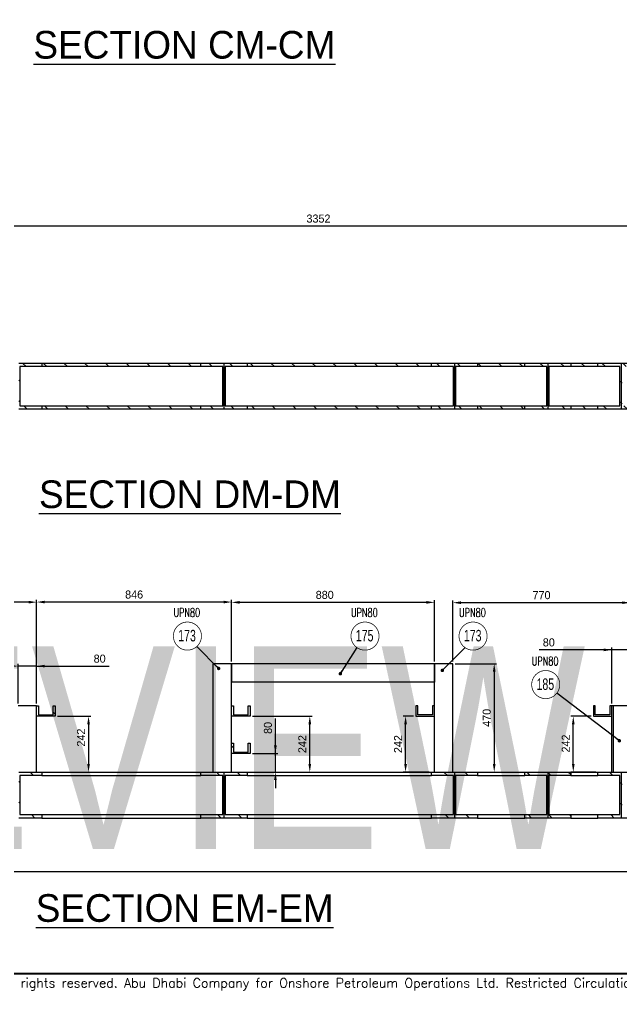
# Model space of a CAD drawing. Header units: millimetres. Extents: x 0 to 16187, y -20471 to 6290.
# Drawn here: x 1812.5 to 2073.8, y 2604.8 to 3026.1 of the extents above; entities that cross this region are included whole.
import ezdxf
from ezdxf.enums import TextEntityAlignment as Align

# ---------------------------------------------------------------- set-up
doc = ezdxf.new("R2018")
doc.units = ezdxf.units.MM
doc.header["$PDSIZE"] = -1
doc.layers.add('BORDER1', color=3, linetype='Continuous')
doc.layers.add('BORDER2', color=7, linetype='Continuous')
doc.styles.add('MtXpl_txt_shx', font='txt.shx', dxfattribs={"height": 0.2})
doc.styles.add('ROMANC', font='ROMANC', dxfattribs={"height": 5})
doc.styles.add('ROMAND-1', font='ic-romand.shx')
doc.styles.add('ROMANS', font='ROMANS.shx', dxfattribs={"width": 0.8})
doc.styles.add('ROMANT', font='ROMANT', dxfattribs={"height": 4})
doc.styles.add('SLDTEXTSTYLE2', font='TXT', dxfattribs={"width": 0.686449})
doc.dimstyles.new('AM_ISO', dxfattribs={"dimtxt": 3.5, "dimasz": 3.5, "dimexe": 1, "dimexo": 1, "dimgap": 1.5, "dimtad": 1, "dimdsep": 46, "dimtxsty": 'Standard', "dimcen": 0, "dimclrd": 1, "dimclre": 1, "dimclrt": 1, "dimadec": 0, "dimazin": 2, "dimtp": 0.1, "dimtm": 0.1, "dimtfac": 0.71, "dimtdec": 3, "dimtmove": 0, "dimatfit": 3, "dimfxl": 1, "dimlwd": -1, "dimlwe": -1, "dimarcsym": 1})
doc.dimstyles.new('AM_ISO$7', dxfattribs={"dimtxt": 3.5, "dimasz": 3.5, "dimexe": 1, "dimexo": 1, "dimgap": 1.5, "dimtad": 1, "dimtoh": 1, "dimdsep": 46, "dimtxsty": 'Standard', "dimcen": 0, "dimclrd": 1, "dimclre": 1, "dimclrt": 1, "dimadec": 0, "dimazin": 2, "dimtp": 0.1, "dimtm": 0.1, "dimtfac": 0.71, "dimtdec": 3, "dimtmove": 0, "dimatfit": 3, "dimfxl": 1, "dimlwd": -1, "dimlwe": -1, "dimarcsym": 1})
pattern_1 = [(135, (419.019, 715.6683), (-4.490128, -4.490128), [])]
pattern_2 = [(135, (419.019, 3612.7656), (-4.490128, -4.490128), [])]

# ---------------------------------------------------------------- blocks, each defined once
blk = doc.blocks.new('*D3799')
at = {"color": 1, "linetype": 'ByBlock'}
for p, q in [((2001.53, 2746.63), (2019.49, 2746.63)), ((2018.49, 2743.13), (2018.49, 2703.13)), ((2012.23, 2699.63), (2019.49, 2699.63))]:
    blk.add_line(p, q, dxfattribs=at)
at = {"color": 1}
for points in [[(2019.08, 2743.13), (2017.91, 2743.13), (2018.49, 2746.63)], [(2017.91, 2703.13), (2019.08, 2703.13), (2018.49, 2699.63)]]:
    blk.add_solid(points, dxfattribs=at)
at = {"layer": 'Defpoints', "color": 0}
for p in [(2000.53, 2746.63), (2011.23, 2699.63), (2018.49, 2699.63)]:
    blk.add_point(p, dxfattribs=at)
at = {"color": 1, "insert": (2013.49, 2723.13), "char_height": 3.5, "attachment_point": 2, "rotation": 90}
blk.add_mtext('470', dxfattribs=at)
blk = doc.blocks.new('*D3800')
at = {"color": 1, "linetype": 'ByBlock'}
for p, q in [((1904.53, 2747.63), (1904.53, 2774.23)), ((1989.03, 2773.23), (1908.03, 2773.23)), ((1992.53, 2747.63), (1992.53, 2774.23))]:
    blk.add_line(p, q, dxfattribs=at)
at = {"color": 1}
for points in [[(1908.03, 2773.82), (1908.03, 2772.65), (1904.53, 2773.23)], [(1989.03, 2772.65), (1989.03, 2773.82), (1992.53, 2773.23)]]:
    blk.add_solid(points, dxfattribs=at)
at = {"layer": 'Defpoints', "color": 0}
for p in [(1904.53, 2773.23), (1904.53, 2746.63), (1992.53, 2746.63)]:
    blk.add_point(p, dxfattribs=at)
at = {"color": 1, "insert": (1944.94, 2778.23), "char_height": 3.5, "attachment_point": 2}
blk.add_mtext('880', dxfattribs=at)
blk = doc.blocks.new('*D3801')
at = {"color": 1, "linetype": 'ByBlock'}
for p, q in [((1983.53, 2723.83), (1979.03, 2723.83)), ((1980.03, 2703.13), (1980.03, 2720.33)), ((1990.23, 2699.63), (1979.03, 2699.63))]:
    blk.add_line(p, q, dxfattribs=at)
at = {"color": 1}
for points in [[(1980.62, 2720.33), (1979.45, 2720.33), (1980.03, 2723.83)], [(1979.45, 2703.13), (1980.62, 2703.13), (1980.03, 2699.63)]]:
    blk.add_solid(points, dxfattribs=at)
at = {"layer": 'Defpoints', "color": 0}
for p in [(1980.03, 2723.83), (1984.53, 2723.83), (1991.23, 2699.63)]:
    blk.add_point(p, dxfattribs=at)
at = {"color": 1, "insert": (1975.03, 2711.73), "char_height": 3.5, "attachment_point": 2, "rotation": 90}
blk.add_mtext('242', dxfattribs=at)
blk = doc.blocks.new('*D3802')
at = {"color": 1, "linetype": 'ByBlock'}
for p, q in [((1923.54, 2707.63), (1923.54, 2722.88)), ((1923.54, 2711.13), (1923.54, 2714.63)), ((1913.53, 2707.63), (1924.54, 2707.63)), ((1923.54, 2699.63), (1923.54, 2707.63)), ((1912.23, 2699.63), (1924.54, 2699.63)), ((1923.54, 2696.13), (1923.54, 2692.63))]:
    blk.add_line(p, q, dxfattribs=at)
at = {"color": 1}
for points in [[(1922.95, 2711.13), (1924.12, 2711.13), (1923.54, 2707.63)], [(1924.12, 2696.13), (1922.95, 2696.13), (1923.54, 2699.63)]]:
    blk.add_solid(points, dxfattribs=at)
at = {"layer": 'Defpoints', "color": 0}
for p in [(1912.53, 2707.63), (1923.54, 2707.63), (1911.23, 2699.63)]:
    blk.add_point(p, dxfattribs=at)
at = {"color": 1, "insert": (1918.54, 2718.75), "char_height": 3.5, "attachment_point": 2, "rotation": 90}
blk.add_mtext('80', dxfattribs=at)
blk = doc.blocks.new('*D3803')
at = {"color": 1, "linetype": 'ByBlock'}
for p, q in [((1913.53, 2723.83), (1939.47, 2723.83)), ((1938.47, 2703.13), (1938.47, 2720.33)), ((1912.23, 2699.63), (1939.47, 2699.63))]:
    blk.add_line(p, q, dxfattribs=at)
at = {"color": 1}
for points in [[(1939.05, 2720.33), (1937.88, 2720.33), (1938.47, 2723.83)], [(1937.88, 2703.13), (1939.05, 2703.13), (1938.47, 2699.63)]]:
    blk.add_solid(points, dxfattribs=at)
at = {"layer": 'Defpoints', "color": 0}
for p in [(1912.53, 2723.83), (1938.47, 2723.83), (1911.23, 2699.63)]:
    blk.add_point(p, dxfattribs=at)
at = {"color": 1, "insert": (1933.47, 2711.73), "char_height": 3.5, "attachment_point": 2, "rotation": 90}
blk.add_mtext('242', dxfattribs=at)
blk = doc.blocks.new('*D3804')
at = {"color": 1, "linetype": 'ByBlock'}
for p, q in [((1828.93, 2723.83), (1843.45, 2723.83)), ((1842.45, 2720.33), (1842.45, 2703.13)), ((1823.23, 2699.63), (1843.45, 2699.63))]:
    blk.add_line(p, q, dxfattribs=at)
at = {"color": 1}
for points in [[(1843.04, 2720.33), (1841.87, 2720.33), (1842.45, 2723.83)], [(1841.87, 2703.13), (1843.04, 2703.13), (1842.45, 2699.63)]]:
    blk.add_solid(points, dxfattribs=at)
at = {"layer": 'Defpoints', "color": 0}
for p in [(1827.93, 2723.83), (1822.23, 2699.63), (1842.45, 2699.63)]:
    blk.add_point(p, dxfattribs=at)
at = {"color": 1, "insert": (1837.45, 2714.57), "char_height": 3.5, "attachment_point": 2, "rotation": 90}
blk.add_mtext('242', dxfattribs=at)
blk = doc.blocks.new('*D3806')
at = {"color": 1, "linetype": 'ByBlock'}
for p, q in [((1808.43, 2745.57), (1804.93, 2745.57)), ((1811.93, 2729.33), (1811.93, 2746.57)), ((1819.93, 2745.57), (1811.93, 2745.57)), ((1819.93, 2729.33), (1819.93, 2746.57)), ((1819.93, 2745.57), (1851.4, 2745.57)), ((1823.43, 2745.57), (1826.93, 2745.57))]:
    blk.add_line(p, q, dxfattribs=at)
at = {"color": 1}
for points in [[(1808.43, 2744.99), (1808.43, 2746.16), (1811.93, 2745.57)], [(1823.43, 2746.16), (1823.43, 2744.99), (1819.93, 2745.57)]]:
    blk.add_solid(points, dxfattribs=at)
at = {"layer": 'Defpoints', "color": 0}
for p in [(1811.93, 2745.57), (1811.93, 2728.33), (1819.93, 2728.33)]:
    blk.add_point(p, dxfattribs=at)
at = {"color": 1, "insert": (1847.27, 2750.57), "char_height": 3.5, "attachment_point": 2}
blk.add_mtext('80', dxfattribs=at)
blk = doc.blocks.new('_D_45')
at = {"color": 1, "linetype": 'ByBlock'}
for p, q in [((2060.53, 2723.83), (2051.81, 2723.83)), ((2052.81, 2703.13), (2052.81, 2720.33)), ((2062.53, 2699.63), (2051.81, 2699.63))]:
    blk.add_line(p, q, dxfattribs=at)
at = {"color": 1}
for points in [[(2053.39, 2720.33), (2052.23, 2720.33), (2052.81, 2723.83)], [(2052.23, 2703.13), (2053.39, 2703.13), (2052.81, 2699.63)]]:
    blk.add_solid(points, dxfattribs=at)
at = {"layer": 'Defpoints', "color": 0}
for p in [(2052.81, 2723.83), (2061.53, 2723.83), (2063.53, 2699.63)]:
    blk.add_point(p, dxfattribs=at)
at = {"color": 1, "insert": (2047.81, 2711.99), "char_height": 3.5, "attachment_point": 2, "rotation": 90}
blk.add_mtext('242', dxfattribs=at)
blk = doc.blocks.new('_D_47')
at = {"color": 1, "linetype": 'ByBlock'}
for p, q in [((2069.53, 2752.61), (2038.05, 2752.61)), ((2066.03, 2752.61), (2062.53, 2752.61)), ((2069.53, 2729.33), (2069.53, 2753.61)), ((2077.53, 2752.61), (2069.53, 2752.61)), ((2077.53, 2729.33), (2077.53, 2753.61)), ((2081.03, 2752.61), (2084.53, 2752.61))]:
    blk.add_line(p, q, dxfattribs=at)
at = {"color": 1}
for points in [[(2066.03, 2752.03), (2066.03, 2753.2), (2069.53, 2752.61)], [(2081.03, 2753.2), (2081.03, 2752.03), (2077.53, 2752.61)]]:
    blk.add_solid(points, dxfattribs=at)
at = {"layer": 'Defpoints', "color": 0}
for p in [(2069.53, 2752.61), (2069.53, 2728.33), (2077.53, 2728.33)]:
    blk.add_point(p, dxfattribs=at)
at = {"color": 1, "insert": (2042.18, 2757.61), "char_height": 3.5, "attachment_point": 2}
blk.add_mtext('80', dxfattribs=at)
blk = doc.blocks.new('*U609')
at = {"layer": 'BORDER1', "color": 154, "true_color": 0x1859a9, "const_width": 1}
blk.add_lwpolyline([(1.81, 811), (1144, 811), (1144, 0), (0, 0), (0, 811)], close=True, dxfattribs=at)
at = {"layer": 'BORDER2', "color": 154, "true_color": 0x1859a9, "style": 'ROMANS'}
blk.add_text('2017 ADNOC Onshore . All rights reserved. Abu Dhabi Company for Onshore Petroleum Operations Ltd. Restricted Circulation', height=4, dxfattribs=at).set_placement((489.5, -2), align=Align.TOP_CENTER)
at = {"layer": 'BORDER2', "flags": 8}
for tag, height, style, p in [('REV-A', 3.24, 'ROMANS', (986.93, 140.25)), ('RE-A', 8.06, 'ROMANT', (1084.63, 7.17))]:
    blk.add_attdef(tag, text='', height=height, dxfattribs=dict(at, style=style)).set_placement(p, align=Align.CENTER)
at = {"layer": 'BORDER2', "style": 'ROMANS', "width": 3.830216}
blk.add_attdef('DATE-A', text='', height=3.24, dxfattribs=at).set_placement((995.51, 140.25), (1008.51, 140.25), align=Align.FIT)
at = {"layer": 'BORDER2'}
for tag, height, style, p in [('DRN-A', 3.24, 'ROMANS', (1018.38, 140.25)), ('CHD-A', 3.24, 'ROMANS', (1032.35, 140.25)), ('APD-A', 3.24, 'ROMANS', (1046.64, 140.25)), ('CONS_CONT_VEND', 4.2, 'ROMANC', (1061.39, 72.83))]:
    blk.add_attdef(tag, text='', height=height, dxfattribs=dict(at, style=style)).set_placement(p, align=Align.CENTER)
at = {"layer": 'BORDER2', "style": 'ROMANS', "width": 0.8}
for tag, p, height in [('1:X', (997.23, 122.55), 3.5), ('LOC', (1042.74, 122.55), 3.5), ('PROJ_NO', (1118.64, 122.55), 3.5), ('CONS_DRG_NO', (1011, 63), 3)]:
    blk.add_attdef(tag, p, '', height=height, dxfattribs=at)
at = {"layer": 'BORDER2', "lineweight": 30, "width": 0.8, "flags": 104}
blk.add_attdef('COMMENTS-A', text='', height=2.2, dxfattribs=at).set_placement((1055.21, 142.07), align=Align.MIDDLE_LEFT)
at = {"layer": 'BORDER2', "style": 'ROMANS', "width": 0.8}
for tag, p in [('PROJECT_TITLE_1', (1061.07, 55.35)), ('PROJECT_TITLE_2', (1061.07, 49.3))]:
    blk.add_attdef(tag, text='', height=3.5, dxfattribs=at).set_placement(p, align=Align.MIDDLE)
at = {"layer": 'BORDER2', "style": 'ROMANT', "width": 0.8}
for tag, p in [('DRG_TITLE_1', (1061.07, 36.31)), ('DRG_TITLE_2', (1061.07, 28.31)), ('DRG_TITLE_3', (1061.07, 20.31))]:
    blk.add_attdef(tag, text='', height=5, dxfattribs=at).set_placement(p, align=Align.CENTER)
at = {"layer": 'BORDER2', "style": 'ROMANT'}
for tag, p in [('AR', (995, 7.17)), ('PA', (1011.74, 7.17)), ('DC', (1028.45, 7.17)), ('TS', (1120.84, 7.17))]:
    blk.add_attdef(tag, p, '', height=8.06, dxfattribs=at)
for tag, p in [('SRNO', (1074.7, 7.17)), ('SH', (1115.8, 7.18))]:
    blk.add_attdef(tag, text='', height=8.06, dxfattribs=at).set_placement(p, align=Align.RIGHT)
at = {"layer": 'BORDER2', "style": 'ROMANS', "flags": 2}
blk.add_attdef('TB_VERSION', text='', height=2, dxfattribs=at).set_placement((1, -1), align=Align.TOP_LEFT)
blk = doc.blocks.new('*D4467')
at = {"color": 1, "linetype": 'ByBlock'}
for p, q in [((2000.53, 2747.63), (2000.53, 2774.08)), ((2074.03, 2773.08), (2004.03, 2773.08)), ((2077.53, 2729.33), (2077.53, 2774.08))]:
    blk.add_line(p, q, dxfattribs=at)
at = {"color": 1}
for points in [[(2004.03, 2773.66), (2004.03, 2772.5), (2000.53, 2773.08)], [(2074.03, 2772.5), (2074.03, 2773.66), (2077.53, 2773.08)]]:
    blk.add_solid(points, dxfattribs=at)
at = {"layer": 'Defpoints', "color": 0}
for p in [(2000.53, 2773.08), (2000.53, 2746.63), (2077.53, 2728.33)]:
    blk.add_point(p, dxfattribs=at)
at = {"color": 1, "insert": (2039.03, 2776.33), "char_height": 3.5, "attachment_point": 5}
blk.add_mtext('770', dxfattribs=at)
blk = doc.blocks.new('*D4468')
at = {"color": 1, "linetype": 'ByBlock'}
for p, q in [((1819.93, 2729.33), (1819.93, 2774.36)), ((1901.03, 2773.36), (1823.43, 2773.36)), ((1904.53, 2747.63), (1904.53, 2774.36))]:
    blk.add_line(p, q, dxfattribs=at)
at = {"color": 1}
for points in [[(1823.43, 2773.95), (1823.43, 2772.78), (1819.93, 2773.36)], [(1901.03, 2772.78), (1901.03, 2773.95), (1904.53, 2773.36)]]:
    blk.add_solid(points, dxfattribs=at)
at = {"layer": 'Defpoints', "color": 0}
for p in [(1819.93, 2773.36), (1904.53, 2746.63), (1819.93, 2728.33)]:
    blk.add_point(p, dxfattribs=at)
at = {"color": 1, "insert": (1862.23, 2776.61), "char_height": 3.5, "attachment_point": 5}
blk.add_mtext('846', dxfattribs=at)
blk = doc.blocks.new('*D4469')
at = {"color": 1, "linetype": 'ByBlock'}
for p, q in [((1781.93, 2729.33), (1781.93, 2774.31)), ((1816.43, 2773.31), (1785.43, 2773.31)), ((1819.93, 2729.33), (1819.93, 2774.31))]:
    blk.add_line(p, q, dxfattribs=at)
at = {"color": 1}
for points in [[(1785.43, 2773.9), (1785.43, 2772.73), (1781.93, 2773.31)], [(1816.43, 2772.73), (1816.43, 2773.9), (1819.93, 2773.31)]]:
    blk.add_solid(points, dxfattribs=at)
at = {"layer": 'Defpoints', "color": 0}
for p in [(1781.93, 2773.31), (1781.93, 2728.33), (1819.93, 2728.33)]:
    blk.add_point(p, dxfattribs=at)
at = {"color": 1, "insert": (1800.93, 2776.56), "char_height": 3.5, "attachment_point": 5}
blk.add_mtext('380', dxfattribs=at)
blk = doc.blocks.new('*D4472')
at = {"color": 1, "linetype": 'ByBlock'}
for p, q in [((1774.63, 2889.56), (1774.63, 2937.46)), ((2109.83, 2878.06), (2109.83, 2937.46)), ((2106.33, 2936.46), (1778.13, 2936.46))]:
    blk.add_line(p, q, dxfattribs=at)
at = {"color": 1}
for points in [[(1778.13, 2937.05), (1778.13, 2935.88), (1774.63, 2936.46)], [(2106.33, 2935.88), (2106.33, 2937.05), (2109.83, 2936.46)]]:
    blk.add_solid(points, dxfattribs=at)
at = {"layer": 'Defpoints', "color": 0}
for p in [(1774.63, 2936.46), (1774.63, 2888.56), (2109.83, 2877.06)]:
    blk.add_point(p, dxfattribs=at)
at = {"color": 1, "insert": (1942.23, 2939.71), "char_height": 3.5, "attachment_point": 5}
blk.add_mtext('3352', dxfattribs=at)
blk = doc.blocks.new('*D4505')
at = {"color": 1, "linetype": 'ByBlock'}
for p, q in [((1478.43, 2678.63), (1478.43, 2655.46)), ((2109.83, 2678.63), (2109.83, 2655.46)), ((1481.93, 2656.46), (2106.33, 2656.46))]:
    blk.add_line(p, q, dxfattribs=at)
at = {"color": 1}
for points in [[(1481.93, 2657.05), (1481.93, 2655.88), (1478.43, 2656.46)], [(2106.33, 2655.88), (2106.33, 2657.05), (2109.83, 2656.46)]]:
    blk.add_solid(points, dxfattribs=at)
at = {"layer": 'Defpoints', "color": 0}
for p in [(1478.43, 2679.63), (2109.83, 2679.63), (2109.83, 2656.46)]:
    blk.add_point(p, dxfattribs=at)
at = {"color": 1, "insert": (1794.13, 2659.71), "char_height": 3.5, "attachment_point": 5}
blk.add_mtext('6314', dxfattribs=at)

msp = doc.modelspace()

# ---------------------------------------------------------------- hatches: boundary and pattern name
at = {"linetype": 'Continuous', "lineweight": 18}
h = msp.add_hatch(dxfattribs=at)
h.set_pattern_fill('ANSI31', scale=2, angle=90, style=0)
h.set_pattern_definition(pattern_1)
h.paths.add_polyline_path([(1812.22547, 2877.05729), (1812.22547, 2857.05729), (1822.22547, 2857.05729), (1822.22547, 2858.55729), (1812.67547, 2858.55729), (1812.67547, 2875.55729), (1822.22547, 2875.55729), (1822.22547, 2877.05729)], flags=0)
h = msp.add_hatch(dxfattribs=at)
h.set_pattern_fill('ANSI31', scale=2, angle=90, style=0)
h.set_pattern_definition(pattern_1)
h.paths.add_polyline_path([(1891.22547, 2877.05729), (1822.22547, 2877.05729), (1822.22547, 2875.55729), (1891.22547, 2875.55729)], flags=0)
h = msp.add_hatch(dxfattribs=at)
h.set_pattern_fill('ANSI31', scale=2, angle=90, style=0)
h.set_pattern_definition(pattern_1)
h.paths.add_polyline_path([(1901.22547, 2877.05729), (1891.22547, 2877.05729), (1891.22547, 2875.55729), (1900.77547, 2875.55729), (1900.77547, 2858.55729), (1891.22547, 2858.55729), (1891.22547, 2857.05729), (1901.22547, 2857.05729)], flags=0)
h = msp.add_hatch(dxfattribs=at)
h.set_pattern_fill('ANSI31', scale=2, angle=90, style=0)
h.set_pattern_definition(pattern_1)
h.paths.add_polyline_path([(1901.22547, 2877.05729), (1901.22547, 2857.05729), (1911.22547, 2857.05729), (1911.22547, 2858.55729), (1901.67547, 2858.55729), (1901.67547, 2875.55729), (1911.22547, 2875.55729), (1911.22547, 2877.05729)], flags=0)
h = msp.add_hatch(dxfattribs=at)
h.set_pattern_fill('ANSI31', scale=2, angle=90, style=0)
h.set_pattern_definition(pattern_1)
h.paths.add_polyline_path([(1911.22547, 2875.55729), (1991.22547, 2875.55729), (1991.22547, 2877.05729), (1911.22547, 2877.05729)], flags=0)
h = msp.add_hatch(dxfattribs=at)
h.set_pattern_fill('ANSI31', scale=2, angle=90, style=0)
h.set_pattern_definition(pattern_1)
h.paths.add_polyline_path([(2001.22547, 2877.05729), (1991.22547, 2877.05729), (1991.22547, 2875.55729), (2000.77547, 2875.55729), (2000.77547, 2858.55729), (1991.22547, 2858.55729), (1991.22547, 2857.05729), (2001.22547, 2857.05729)], flags=0)
h = msp.add_hatch(dxfattribs=at)
h.set_pattern_fill('ANSI31', scale=2, angle=90, style=0)
h.set_pattern_definition(pattern_1)
h.paths.add_polyline_path([(2001.22547, 2877.05729), (2001.22547, 2857.05729), (2011.22547, 2857.05729), (2011.22547, 2858.55729), (2001.67547, 2858.55729), (2001.67547, 2875.55729), (2011.22547, 2875.55729), (2011.22547, 2877.05729)], flags=0)
h = msp.add_hatch(dxfattribs=at)
h.set_pattern_fill('ANSI31', scale=2, angle=90, style=0)
h.set_pattern_definition(pattern_1)
h.paths.add_polyline_path([(2011.22547, 2875.55729), (2031.72547, 2875.55729), (2031.72547, 2877.05729), (2011.22547, 2877.05729)], flags=0)
h = msp.add_hatch(dxfattribs=at)
h.set_pattern_fill('ANSI31', scale=2, angle=90, style=0)
h.set_pattern_definition(pattern_1)
h.paths.add_polyline_path([(2041.72547, 2877.05729), (2031.72547, 2877.05729), (2031.72547, 2875.55729), (2041.27547, 2875.55729), (2041.27547, 2858.55729), (2031.72547, 2858.55729), (2031.72547, 2857.05729), (2041.72547, 2857.05729)], flags=0)
h = msp.add_hatch(dxfattribs=at)
h.set_pattern_fill('ANSI31', scale=2, angle=90, style=0)
h.set_pattern_definition(pattern_1)
h.paths.add_polyline_path([(2041.72547, 2877.05729), (2041.72547, 2857.05729), (2051.72547, 2857.05729), (2051.72547, 2858.55729), (2042.17547, 2858.55729), (2042.17547, 2875.55729), (2051.72547, 2875.55729), (2051.72547, 2877.05729)], flags=0)
h = msp.add_hatch(dxfattribs=at)
h.set_pattern_fill('ANSI31', scale=2, angle=90, style=0)
h.set_pattern_definition(pattern_1)
h.paths.add_polyline_path([(2051.72547, 2875.55729), (2063.52547, 2875.55729), (2063.52547, 2877.05729), (2051.72547, 2877.05729)], flags=0)
h = msp.add_hatch(dxfattribs=at)
h.set_pattern_fill('ANSI31', scale=2, angle=90, style=0)
h.set_pattern_definition(pattern_1)
h.paths.add_polyline_path([(2073.52547, 2877.05729), (2063.52547, 2877.05729), (2063.52547, 2875.55729), (2073.07547, 2875.55729), (2073.07547, 2858.55729), (2063.52547, 2858.55729), (2063.52547, 2857.05729), (2073.52547, 2857.05729)], flags=0)
h = msp.add_hatch(dxfattribs=at)
h.set_pattern_fill('ANSI31', scale=2, angle=90, style=0)
h.set_pattern_definition(pattern_1)
h.paths.add_polyline_path([(2073.52547, 2877.05729), (2073.52547, 2857.05729), (2083.52547, 2857.05729), (2083.52547, 2858.55729), (2073.97547, 2858.55729), (2073.97547, 2875.55729), (2083.52547, 2875.55729), (2083.52547, 2877.05729)], flags=0)
h = msp.add_hatch(dxfattribs=at)
h.set_pattern_fill('ANSI31', scale=2, angle=90, style=0)
h.set_pattern_definition(pattern_1)
h.paths.add_polyline_path([(1891.22547, 2858.55729), (1822.22547, 2858.55729), (1822.22547, 2857.05729), (1891.22547, 2857.05729)], flags=0)
h = msp.add_hatch(dxfattribs=at)
h.set_pattern_fill('ANSI31', scale=2, angle=90, style=0)
h.set_pattern_definition(pattern_1)
h.paths.add_polyline_path([(1911.22547, 2857.05729), (1991.22547, 2857.05729), (1991.22547, 2858.55729), (1911.22547, 2858.55729)], flags=0)
h = msp.add_hatch(dxfattribs=at)
h.set_pattern_fill('ANSI31', scale=2, angle=90, style=0)
h.set_pattern_definition(pattern_1)
h.paths.add_polyline_path([(2011.22547, 2857.05729), (2031.72547, 2857.05729), (2031.72547, 2858.55729), (2011.22547, 2858.55729)], flags=0)
h = msp.add_hatch(dxfattribs=at)
h.set_pattern_fill('ANSI31', scale=2, angle=90, style=0)
h.set_pattern_definition(pattern_1)
h.paths.add_polyline_path([(2051.72547, 2857.05729), (2063.52547, 2857.05729), (2063.52547, 2858.55729), (2051.72547, 2858.55729)], flags=0)
h = msp.add_hatch(dxfattribs=at)
h.set_pattern_fill('ANSI31', scale=2, angle=90, style=0)
h.set_pattern_definition(pattern_2)
h.paths.add_polyline_path([(1819.92547, 2723.82906), (1827.92547, 2723.82906), (1827.92547, 2728.32906), (1827.12547, 2728.32906), (1827.12547, 2724.42906), (1820.72547, 2724.42906), (1820.72547, 2728.32906), (1819.92547, 2728.32906)], flags=0)
h = msp.add_hatch(dxfattribs=at)
h.set_pattern_fill('ANSI31', scale=2, angle=90, style=0)
h.set_pattern_definition(pattern_2)
h.paths.add_polyline_path([(1904.52547, 2723.82906), (1912.52547, 2723.82906), (1912.52547, 2728.32906), (1911.72547, 2728.32906), (1911.72547, 2724.42906), (1905.32547, 2724.42906), (1905.32547, 2728.32906), (1904.52547, 2728.32906)], flags=0)
h = msp.add_hatch(dxfattribs=at)
h.set_pattern_fill('ANSI31', scale=2, angle=90, style=0)
h.set_pattern_definition(pattern_2)
h.paths.add_polyline_path([(1904.52547, 2707.62906), (1912.52547, 2707.62906), (1912.52547, 2712.12906), (1911.72547, 2712.12906), (1911.72547, 2708.22906), (1905.32547, 2708.22906), (1905.32547, 2712.12906), (1904.52547, 2712.12906)], flags=0)
h = msp.add_hatch(dxfattribs=at)
h.set_pattern_fill('ANSI31', scale=2, angle=90, style=0)
h.set_pattern_definition(pattern_2)
h.paths.add_polyline_path([(1812.22547, 2699.62906), (1812.22547, 2679.62906), (1822.22547, 2679.62906), (1822.22547, 2681.12906), (1812.67547, 2681.12906), (1812.67547, 2698.12906), (1822.22547, 2698.12906), (1822.22547, 2699.62906)], flags=0)
h = msp.add_hatch(dxfattribs=at)
h.set_pattern_fill('ANSI31', scale=2, angle=90, style=0)
h.set_pattern_definition(pattern_2)
h.paths.add_polyline_path([(1901.22547, 2699.62906), (1891.22547, 2699.62906), (1891.22547, 2698.12906), (1900.77547, 2698.12906), (1900.77547, 2681.12906), (1891.22547, 2681.12906), (1891.22547, 2679.62906), (1901.22547, 2679.62906)], flags=0)
h = msp.add_hatch(dxfattribs=at)
h.set_pattern_fill('ANSI31', scale=2, angle=90, style=0)
h.set_pattern_definition(pattern_2)
h.paths.add_polyline_path([(1901.22547, 2699.62906), (1901.22547, 2679.62906), (1911.22547, 2679.62906), (1911.22547, 2681.12906), (1901.67547, 2681.12906), (1901.67547, 2698.12906), (1911.22547, 2698.12906), (1911.22547, 2699.62906)], flags=0)
h = msp.add_hatch(dxfattribs=at)
h.set_pattern_fill('ANSI31', scale=2, angle=90, style=0)
h.set_pattern_definition(pattern_2)
h.paths.add_polyline_path([(2001.22547, 2699.62906), (1991.22547, 2699.62906), (1991.22547, 2698.12906), (2000.77547, 2698.12906), (2000.77547, 2681.12906), (1991.22547, 2681.12906), (1991.22547, 2679.62906), (2001.22547, 2679.62906)], flags=0)
h = msp.add_hatch(dxfattribs=at)
h.set_pattern_fill('ANSI31', scale=2, angle=90, style=0)
h.set_pattern_definition(pattern_2)
h.paths.add_polyline_path([(2001.22547, 2699.62906), (2001.22547, 2679.62906), (2011.22547, 2679.62906), (2011.22547, 2681.12906), (2001.67547, 2681.12906), (2001.67547, 2698.12906), (2011.22547, 2698.12906), (2011.22547, 2699.62906)], flags=0)
h = msp.add_hatch(dxfattribs=at)
h.set_pattern_fill('ANSI31', scale=2, angle=90, style=0)
h.set_pattern_definition(pattern_2)
h.paths.add_polyline_path([(2041.72547, 2699.62906), (2031.72547, 2699.62906), (2031.72547, 2698.12906), (2041.27547, 2698.12906), (2041.27547, 2681.12906), (2031.72547, 2681.12906), (2031.72547, 2679.62906), (2041.72547, 2679.62906)], flags=0)
h = msp.add_hatch(dxfattribs=at)
h.set_pattern_fill('ANSI31', scale=2, angle=90, style=0)
h.set_pattern_definition(pattern_2)
h.paths.add_polyline_path([(2041.72547, 2699.62906), (2041.72547, 2679.62906), (2051.72547, 2679.62906), (2051.72547, 2681.12906), (2042.17547, 2681.12906), (2042.17547, 2698.12906), (2051.72547, 2698.12906), (2051.72547, 2699.62906)], flags=0)
h = msp.add_hatch(dxfattribs=at)
h.set_pattern_fill('ANSI31', scale=2, angle=90, style=0)
h.set_pattern_definition(pattern_2)
h.paths.add_polyline_path([(2073.52547, 2699.62906), (2063.52547, 2699.62906), (2063.52547, 2698.12906), (2073.07547, 2698.12906), (2073.07547, 2681.12906), (2063.52547, 2681.12906), (2063.52547, 2679.62906), (2073.52547, 2679.62906)], flags=0)
h = msp.add_hatch(dxfattribs=at)
h.set_pattern_fill('ANSI31', scale=2, angle=90, style=0)
h.set_pattern_definition(pattern_2)
h.paths.add_polyline_path([(2073.52547, 2699.62906), (2073.52547, 2679.62906), (2083.52547, 2679.62906), (2083.52547, 2681.12906), (2073.97547, 2681.12906), (2073.97547, 2698.12906), (2083.52547, 2698.12906), (2083.52547, 2699.62906)], flags=0)

# ---------------------------------------------------------------- linework, layer by layer
at = {"color": 7, "linetype": 'Continuous', "lineweight": 25}
for p, q in [((1812.22547, 2877.05729), (1822.22547, 2877.05729)), ((1822.22547, 2875.55729), (1812.67547, 2875.55729)), ((1812.67547, 2875.55729), (1812.67547, 2858.55729)), ((1822.22547, 2877.05729), (1891.22547, 2877.05729)), ((1822.22547, 2877.05729), (1822.22547, 2875.55729)), ((1891.22547, 2875.55729), (1822.22547, 2875.55729)), ((1891.22547, 2875.55729), (1891.22547, 2877.05729)), ((1891.22547, 2877.05729), (1901.22547, 2877.05729)), ((1900.77547, 2875.55729), (1891.22547, 2875.55729)), ((1900.77547, 2858.55729), (1900.77547, 2875.55729)), ((1901.22547, 2877.05729), (1901.22547, 2857.05729)), ((1901.22547, 2877.05729), (1911.22547, 2877.05729)), ((1911.22547, 2875.55729), (1901.67547, 2875.55729)), ((1901.67547, 2875.55729), (1901.67547, 2858.55729)), ((1911.22547, 2877.05729), (1991.22547, 2877.05729)), ((1911.22547, 2877.05729), (1911.22547, 2875.55729)), ((1991.22547, 2875.55729), (1911.22547, 2875.55729)), ((1991.22547, 2875.55729), (1991.22547, 2877.05729)), ((1991.22547, 2877.05729), (2001.22547, 2877.05729)), ((2000.77547, 2875.55729), (1991.22547, 2875.55729)), ((2000.77547, 2858.55729), (2000.77547, 2875.55729)), ((2001.22547, 2877.05729), (2001.22547, 2857.05729)), ((2001.22547, 2877.05729), (2011.22547, 2877.05729)), ((2011.22547, 2875.55729), (2001.67547, 2875.55729)), ((2001.67547, 2875.55729), (2001.67547, 2858.55729)), ((2011.22547, 2877.05729), (2031.72547, 2877.05729)), ((2011.22547, 2877.05729), (2011.22547, 2875.55729)), ((2031.72547, 2875.55729), (2011.22547, 2875.55729)), ((2031.72547, 2875.55729), (2031.72547, 2877.05729)), ((2031.72547, 2877.05729), (2041.72547, 2877.05729)), ((2041.27547, 2875.55729), (2031.72547, 2875.55729)), ((2041.27547, 2858.55729), (2041.27547, 2875.55729)), ((2041.72547, 2877.05729), (2041.72547, 2857.05729)), ((2041.72547, 2877.05729), (2051.72547, 2877.05729)), ((2051.72547, 2875.55729), (2042.17547, 2875.55729)), ((2042.17547, 2875.55729), (2042.17547, 2858.55729)), ((2051.72547, 2877.05729), (2051.72547, 2875.55729)), ((2051.72547, 2877.05729), (2063.52547, 2877.05729)), ((2063.52547, 2875.55729), (2051.72547, 2875.55729)), ((2063.52547, 2875.55729), (2063.52547, 2877.05729)), ((2063.52547, 2877.05729), (2073.52547, 2877.05729)), ((2073.07547, 2875.55729), (2063.52547, 2875.55729)), ((2073.07547, 2858.55729), (2073.07547, 2875.55729)), ((2073.52547, 2877.05729), (2073.52547, 2857.05729)), ((2073.52547, 2877.05729), (2083.52547, 2877.05729)), ((1822.22547, 2857.05729), (1812.22547, 2857.05729)), ((1812.67547, 2858.55729), (1822.22547, 2858.55729)), ((1822.22547, 2858.55729), (1822.22547, 2857.05729)), ((1822.22547, 2858.55729), (1891.22547, 2858.55729)), ((1891.22547, 2857.05729), (1822.22547, 2857.05729)), ((1891.22547, 2857.05729), (1891.22547, 2858.55729)), ((1891.22547, 2858.55729), (1900.77547, 2858.55729)), ((1901.22547, 2857.05729), (1891.22547, 2857.05729)), ((1911.22547, 2857.05729), (1901.22547, 2857.05729)), ((1901.67547, 2858.55729), (1911.22547, 2858.55729)), ((1911.22547, 2858.55729), (1911.22547, 2857.05729)), ((1911.22547, 2858.55729), (1991.22547, 2858.55729)), ((1991.22547, 2857.05729), (1911.22547, 2857.05729)), ((1991.22547, 2857.05729), (1991.22547, 2858.55729)), ((1991.22547, 2858.55729), (2000.77547, 2858.55729)), ((2001.22547, 2857.05729), (1991.22547, 2857.05729)), ((2011.22547, 2857.05729), (2001.22547, 2857.05729)), ((2001.67547, 2858.55729), (2011.22547, 2858.55729)), ((2011.22547, 2858.55729), (2031.72547, 2858.55729)), ((2011.22547, 2858.55729), (2011.22547, 2857.05729)), ((2031.72547, 2857.05729), (2011.22547, 2857.05729)), ((2031.72547, 2857.05729), (2031.72547, 2858.55729)), ((2031.72547, 2858.55729), (2041.27547, 2858.55729)), ((2041.72547, 2857.05729), (2031.72547, 2857.05729)), ((2051.72547, 2857.05729), (2041.72547, 2857.05729)), ((2042.17547, 2858.55729), (2051.72547, 2858.55729)), ((2051.72547, 2858.55729), (2051.72547, 2857.05729)), ((2051.72547, 2858.55729), (2063.52547, 2858.55729)), ((2063.52547, 2857.05729), (2051.72547, 2857.05729)), ((2063.52547, 2857.05729), (2063.52547, 2858.55729)), ((2063.52547, 2858.55729), (2073.07547, 2858.55729)), ((2073.52547, 2857.05729), (2063.52547, 2857.05729)), ((2083.52547, 2857.05729), (2073.52547, 2857.05729)), ((1896.52547, 2699.62906), (1896.52547, 2746.62906)), ((1904.52547, 2746.62906), (1896.52547, 2746.62906)), ((1992.52547, 2746.62906), (1904.52547, 2746.62906)), ((1904.52547, 2746.62906), (1904.52547, 2738.62906)), ((1904.52547, 2728.32906), (1904.52547, 2746.62906)), ((1992.52547, 2746.62906), (1992.52547, 2738.62906)), ((2000.52547, 2746.62906), (1992.52547, 2746.62906)), ((1992.52547, 2728.32906), (1992.52547, 2746.62906)), ((2000.52547, 2699.62906), (2000.52547, 2746.62906)), ((1992.52547, 2738.62906), (1904.52547, 2738.62906)), ((1819.92547, 2728.32906), (1811.92547, 2728.32906)), ((1819.92547, 2723.82906), (1819.92547, 2728.32906)), ((1819.92547, 2728.32906), (1820.72547, 2728.32906)), ((1820.72547, 2728.32906), (1820.72547, 2724.42906)), ((1827.12547, 2724.42906), (1827.12547, 2728.32906)), ((1827.12547, 2728.32906), (1827.92547, 2728.32906)), ((1827.92547, 2728.32906), (1827.92547, 2723.82906)), ((1904.52547, 2728.32906), (1905.32547, 2728.32906)), ((1904.52547, 2723.82906), (1904.52547, 2728.32906)), ((1905.32547, 2728.32906), (1905.32547, 2724.42906)), ((1911.72547, 2724.42906), (1911.72547, 2728.32906)), ((1911.72547, 2728.32906), (1912.52547, 2728.32906)), ((1912.52547, 2728.32906), (1912.52547, 2723.82906)), ((1984.52547, 2728.32906), (1984.52547, 2723.82906)), ((1985.32547, 2728.32906), (1984.52547, 2728.32906)), ((1985.32547, 2724.42906), (1985.32547, 2728.32906)), ((1991.72547, 2728.32906), (1991.72547, 2724.42906)), ((1992.52547, 2728.32906), (1991.72547, 2728.32906)), ((1992.52547, 2723.82906), (1992.52547, 2728.32906)), ((2062.32547, 2728.32906), (2061.52547, 2728.32906)), ((2061.52547, 2728.32906), (2061.52547, 2723.82906)), ((2062.32547, 2724.42906), (2062.32547, 2728.32906)), ((2069.52547, 2728.32906), (2068.72547, 2728.32906)), ((2068.72547, 2728.32906), (2068.72547, 2724.42906)), ((2069.52547, 2723.82906), (2069.52547, 2728.32906)), ((2070.32547, 2728.32906), (2069.52547, 2728.32906)), ((2070.32547, 2699.62906), (2070.32547, 2728.32906)), ((2076.72547, 2728.32906), (2070.32547, 2728.32906)), ((1827.92547, 2723.82906), (1819.92547, 2723.82906)), ((1819.92547, 2699.62906), (1819.92547, 2723.82906)), ((1820.72547, 2724.42906), (1827.12547, 2724.42906)), ((1912.52547, 2723.82906), (1904.52547, 2723.82906)), ((1904.52547, 2712.12906), (1904.52547, 2723.82906)), ((1905.32547, 2724.42906), (1911.72547, 2724.42906)), ((1984.52547, 2723.82906), (1992.52547, 2723.82906)), ((1991.72547, 2724.42906), (1985.32547, 2724.42906)), ((1992.52547, 2699.62906), (1992.52547, 2723.82906)), ((2061.52547, 2723.82906), (2069.52547, 2723.82906)), ((2068.72547, 2724.42906), (2062.32547, 2724.42906)), ((2069.52547, 2699.62906), (2069.52547, 2723.82906)), ((1904.52547, 2707.62906), (1904.52547, 2712.12906)), ((1904.52547, 2712.12906), (1905.32547, 2712.12906)), ((1905.32547, 2712.12906), (1905.32547, 2708.22906)), ((1911.72547, 2708.22906), (1911.72547, 2712.12906)), ((1911.72547, 2712.12906), (1912.52547, 2712.12906)), ((1912.52547, 2712.12906), (1912.52547, 2707.62906)), ((1912.52547, 2707.62906), (1904.52547, 2707.62906)), ((1904.52547, 2699.62906), (1904.52547, 2707.62906)), ((1905.32547, 2708.22906), (1911.72547, 2708.22906)), ((1812.22547, 2699.62906), (1822.22547, 2699.62906)), ((1822.22547, 2698.12906), (1812.67547, 2698.12906)), ((1812.67547, 2698.12906), (1812.67547, 2681.12906)), ((1822.22547, 2699.62906), (1891.22547, 2699.62906)), ((1822.22547, 2699.62906), (1822.22547, 2698.12906)), ((1822.22547, 2698.12906), (1891.22547, 2698.12906)), ((1891.22547, 2698.12906), (1891.22547, 2699.62906)), ((1891.22547, 2699.62906), (1901.22547, 2699.62906)), ((1900.77547, 2698.12906), (1891.22547, 2698.12906)), ((1900.77547, 2681.12906), (1900.77547, 2698.12906)), ((1901.22547, 2699.62906), (1901.22547, 2679.62906)), ((1901.22547, 2699.62906), (1911.22547, 2699.62906)), ((1911.22547, 2698.12906), (1901.67547, 2698.12906)), ((1901.67547, 2698.12906), (1901.67547, 2681.12906)), ((1911.22547, 2699.62906), (1991.22547, 2699.62906)), ((1911.22547, 2699.62906), (1911.22547, 2698.12906)), ((1911.22547, 2698.12906), (1991.22547, 2698.12906)), ((1991.22547, 2698.12906), (1991.22547, 2699.62906)), ((1991.22547, 2699.62906), (2001.22547, 2699.62906)), ((2000.77547, 2698.12906), (1991.22547, 2698.12906)), ((2000.77547, 2681.12906), (2000.77547, 2698.12906)), ((2001.22547, 2699.62906), (2001.22547, 2679.62906)), ((2001.22547, 2699.62906), (2011.22547, 2699.62906)), ((2011.22547, 2698.12906), (2001.67547, 2698.12906)), ((2001.67547, 2698.12906), (2001.67547, 2681.12906)), ((2011.22547, 2699.62906), (2031.72547, 2699.62906)), ((2011.22547, 2699.62906), (2011.22547, 2698.12906)), ((2011.22547, 2698.12906), (2031.72547, 2698.12906)), ((2031.72547, 2698.12906), (2031.72547, 2699.62906)), ((2031.72547, 2699.62906), (2041.72547, 2699.62906)), ((2041.27547, 2698.12906), (2031.72547, 2698.12906)), ((2041.27547, 2681.12906), (2041.27547, 2698.12906)), ((2041.72547, 2699.62906), (2041.72547, 2679.62906)), ((2041.72547, 2699.62906), (2051.72547, 2699.62906)), ((2051.72547, 2698.12906), (2042.17547, 2698.12906)), ((2042.17547, 2698.12906), (2042.17547, 2681.12906)), ((2051.72547, 2699.62906), (2063.52547, 2699.62906)), ((2051.72547, 2699.62906), (2051.72547, 2698.12906)), ((2051.72547, 2698.12906), (2063.52547, 2698.12906)), ((2063.52547, 2698.12906), (2063.52547, 2699.62906)), ((2063.52547, 2699.62906), (2073.52547, 2699.62906)), ((2073.07547, 2698.12906), (2063.52547, 2698.12906)), ((2073.07547, 2681.12906), (2073.07547, 2698.12906)), ((2073.52547, 2699.62906), (2073.52547, 2679.62906)), ((2073.52547, 2699.62906), (2083.52547, 2699.62906)), ((1812.67547, 2681.12906), (1822.22547, 2681.12906)), ((1822.22547, 2681.12906), (1891.22547, 2681.12906)), ((1822.22547, 2681.12906), (1822.22547, 2679.62906)), ((1891.22547, 2679.62906), (1891.22547, 2681.12906)), ((1891.22547, 2681.12906), (1900.77547, 2681.12906)), ((1901.67547, 2681.12906), (1911.22547, 2681.12906)), ((1911.22547, 2681.12906), (1991.22547, 2681.12906)), ((1911.22547, 2681.12906), (1911.22547, 2679.62906)), ((1991.22547, 2679.62906), (1991.22547, 2681.12906)), ((1991.22547, 2681.12906), (2000.77547, 2681.12906)), ((2001.67547, 2681.12906), (2011.22547, 2681.12906)), ((2011.22547, 2681.12906), (2031.72547, 2681.12906)), ((2011.22547, 2681.12906), (2011.22547, 2679.62906)), ((2031.72547, 2679.62906), (2031.72547, 2681.12906)), ((2031.72547, 2681.12906), (2041.27547, 2681.12906)), ((2042.17547, 2681.12906), (2051.72547, 2681.12906)), ((2051.72547, 2681.12906), (2063.52547, 2681.12906)), ((2051.72547, 2681.12906), (2051.72547, 2679.62906)), ((2063.52547, 2679.62906), (2063.52547, 2681.12906)), ((2063.52547, 2681.12906), (2073.07547, 2681.12906)), ((1822.22547, 2679.62906), (1812.22547, 2679.62906)), ((1822.22547, 2679.62906), (1891.22547, 2679.62906)), ((1901.22547, 2679.62906), (1891.22547, 2679.62906)), ((1911.22547, 2679.62906), (1901.22547, 2679.62906)), ((1911.22547, 2679.62906), (1991.22547, 2679.62906)), ((2001.22547, 2679.62906), (1991.22547, 2679.62906)), ((2011.22547, 2679.62906), (2001.22547, 2679.62906)), ((2011.22547, 2679.62906), (2031.72547, 2679.62906)), ((2041.72547, 2679.62906), (2031.72547, 2679.62906)), ((2051.72547, 2679.62906), (2041.72547, 2679.62906)), ((2051.72547, 2679.62906), (2063.52547, 2679.62906)), ((2073.52547, 2679.62906), (2063.52547, 2679.62906)), ((2083.52547, 2679.62906), (2073.52547, 2679.62906))]:
    msp.add_line(p, q, dxfattribs=at)
at = {"color": 2, "const_width": 0.3125}
for points in [[(1879.26856, 2758.60046, -1), (1891.45606, 2758.60046, -1)], [(1956.33372, 2758.60046, -1), (1968.52122, 2758.60046, -1)], [(2003.22407, 2758.60046, -1), (2015.41157, 2758.60046, -1)], [(2034.75538, 2737.5554, -1), (2046.94288, 2737.5554, -1)]]:
    msp.add_lwpolyline(points, format="xyb", close=True, dxfattribs=at)

# ---------------------------------------------------------------- block references
at = {"layer": 'BORDER1'}
ref = msp.add_blockref('*U609', (30, 2612.13313), dxfattribs=at)
lines = msp.add_mtext('\\W0.80000;ISSUED FOR REVIEW\\P', dxfattribs={"layer": 'BORDER2', "insert": (1085.20997, 2754.20756), "char_height": 88, "attachment_point": 1})
ref.add_attrib('COMMENTS-A', '', (1085.20997, 2754.20756), dxfattribs={"flags": 104}).embed_mtext(lines)
msp.add_blockref('*U609', (1420.17862, 2612.13313), dxfattribs=at)

# ---------------------------------------------------------------- texts
at = {"color": 7, "style": 'ROMAND-1'}
for s, p in [('%%USECTION CM-CM', (1818.50912, 3009.14346)), ('%%USECTION DM-DM', (1820.92098, 2814.14797)), ('%%USECTION EM-EM', (1819.53152, 2634.62222))]:
    msp.add_text(s, height=12, dxfattribs=at).set_placement(p)
at = {"color": 2, "lineweight": 25, "style": 'MtXpl_txt_shx', "width": 0.6875}
for p in [(1879.28415, 2766.9332), (1956.34931, 2766.9332), (2003.23966, 2766.9332), (2034.77097, 2745.88814)]:
    msp.add_text('UPN80', height=3.75, dxfattribs=at).set_placement(p)
at = {"color": 2, "lineweight": 25, "style": 'SLDTEXTSTYLE2', "width": 0.686449}
for s, p in [('173', (1885.19584, 2758.79343)), ('175', (1962.261, 2758.79343)), ('173', (2009.15135, 2758.79343)), ('185', (2040.68265, 2737.74837))]:
    msp.add_text(s, height=5, dxfattribs=at).set_placement(p, align=Align.MIDDLE_CENTER)

# ---------------------------------------------------------------- dimensions: what is measured, and where the dimension line sits
for base, p1, p2, picture, middle in [((1774.62547, 2936.46308), (2109.82547, 2877.05729), (1774.62547, 2888.55729), '*D4472', (1942.22547, 2939.71308)), ((1781.92547, 2773.31414), (1819.92547, 2728.32906), (1781.92547, 2728.32906), '*D4469', (1800.92547, 2776.56414)), ((1819.92547, 2773.36355), (1904.52547, 2746.62906), (1819.92547, 2728.32906), '*D4468', (1862.22547, 2776.61355)), ((2000.52547, 2773.07863), (2077.52547, 2728.32906), (2000.52547, 2746.62906), '*D4467', (2039.02547, 2776.32863))]:
    dim = msp.add_linear_dim(base=base, p1=p1, p2=p2, dimstyle='AM_ISO', override={"dimtxt": 3.5, "dimlfac": 10})
    dim.commit()
    dim.dimension.update_dxf_attribs({"geometry": picture, "text_midpoint": middle})
for base, p1, p2, angle, picture, middle in [((1904.52547, 2773.23173), (1992.52547, 2746.62906), (1904.52547, 2746.62906), 180, '*D3800', (1944.93688, 2773.23173)), ((2069.52547, 2752.61193), (2077.52547, 2728.32906), (2069.52547, 2728.32906), 180, '_D_47', (2042.17647, 2752.61193)), ((1811.92547, 2745.57379), (1819.92547, 2728.32906), (1811.92547, 2728.32906), 180, '*D3806', (1847.27447, 2745.57379)), ((2018.49332, 2699.62906), (2000.52547, 2746.62906), (2011.22547, 2699.62906), 90, '*D3799', (2018.49332, 2723.12906)), ((1842.45442, 2699.62906), (1827.92547, 2723.82906), (1822.22547, 2699.62906), 90, '*D3804', (1842.45442, 2714.57024)), ((1938.46802, 2723.82906), (1911.22547, 2699.62906), (1912.52547, 2723.82906), 90, '*D3803', (1938.46802, 2711.72906)), ((1923.53798, 2707.62906), (1911.22547, 2699.62906), (1912.52547, 2707.62906), 90, '*D3802', (1923.53798, 2718.75406)), ((1980.03206, 2723.82906), (1991.22547, 2699.62906), (1984.52547, 2723.82906), 90, '*D3801', (1980.03206, 2711.72906)), ((2052.81006, 2723.82906), (2063.52547, 2699.62906), (2061.52547, 2723.82906), 90, '_D_45', (2052.81006, 2711.98804))]:
    dim = msp.add_linear_dim(base=base, p1=p1, p2=p2, angle=angle, dimstyle='AM_ISO', override={"dimtxt": 3.5, "dimlfac": 10})
    dim.commit()
    dim.dimension.update_dxf_attribs({"geometry": picture, "text_midpoint": middle, "dimtype": 160})
dim = msp.add_linear_dim(base=(2109.82547, 2656.46341), p1=(1478.42547, 2679.62906), p2=(2109.82547, 2679.62906), dimstyle='AM_ISO', override={"dimtxt": 3.5, "dimlfac": 10})
dim.commit()
dim.dimension.update_dxf_attribs({"geometry": '*D4505', "text_midpoint": (1794.12547, 2656.46341), "dimtype": 160})

# ---------------------------------------------------------------- leaders
at = {"color": 2}
for points in [[(1898.91742, 2744.54252), (1889.47249, 2754.10154)], [(1951.72928, 2742.26292), (1958.9532, 2753.59414)], [(1995.97001, 2743.70065), (2005.84355, 2753.59414)], [(2072.81413, 2713.17472), (2045.69436, 2733.85979)]]:
    msp.add_leader(points, dimstyle='AM_ISO$7', override={"dimasz": 1.5, "dimldrblk": 'Dot'}, dxfattribs=at)

doc.saveas('drawing.dxf')
